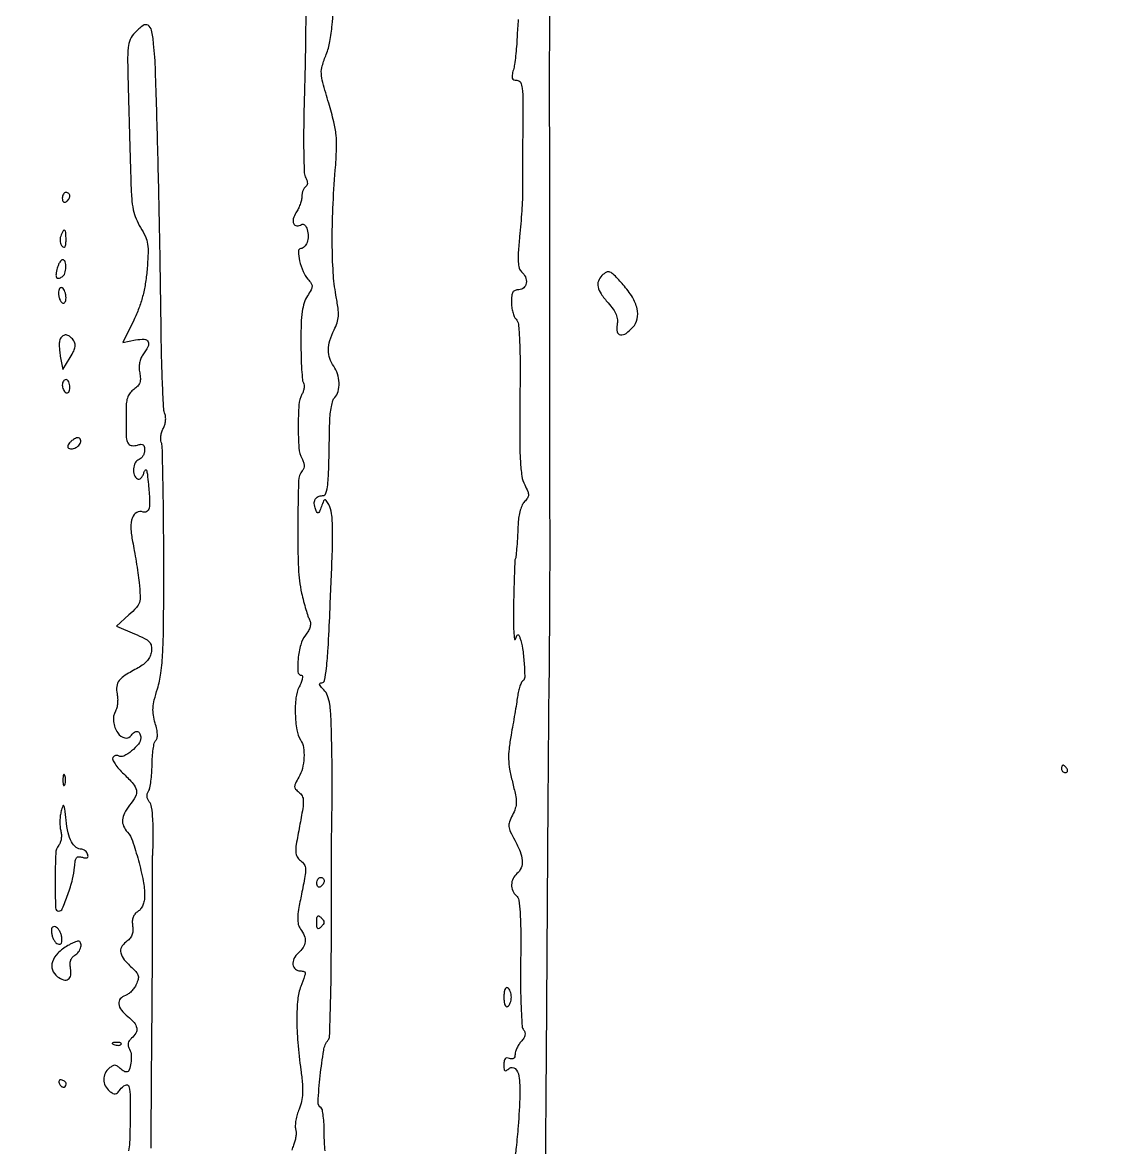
# Model space of a CAD drawing. Extents: x 0 to 5034, y 0 to 2560.
# Drawn here: x 383.4 to 671.4, y 978.8 to 1279.4 of the extents above; entities that cross this region are included whole.
import ezdxf

# ---------------------------------------------------------------- set-up
doc = ezdxf.new("R2010")
doc.units = 0

msp = doc.modelspace()

# ---------------------------------------------------------------- linework, layer by layer
for points in [[(524.94203, 1406.5, -0.000002), (524.957967, 1420.439069, -0.000002), (524.972858, 1433.372917, -0.000002), (524.985445, 1444.229163, -0.000017)], [(459.1986, 1299.782327, -0.002001), (459.01122, 1276.315471, -0.004202), (458.639418, 1258.082429, 0.004542), (458.491451, 1250.575111, 0.007828), (458.522916, 1244.324615, 0.005005), (458.67766, 1239.285856, 0.11315), (459.057202, 1237.893117, -0.042923), (459.399609, 1237.095734, -0.085858), (459.500805, 1236.419351, -0.116495), (459.361844, 1235.885679, -0.13342), (459.002704, 1235.501671, 0.112665), (458.61806, 1235.122708, 0.050002), (458.294544, 1234.483506, 0.046012), (458.074265, 1233.707698, 0.046207), (458, 1232.9058, -0.058873), (457.8906, 1231.979893, -0.027026), (457.543414, 1230.813293, -0.026313), (457.040712, 1229.610608, -0.03289), (456.445663, 1228.557416, 0.078334), (455.720431, 1226.949387, 0.180198), (455.836932, 1225.647162, 0.284433), (456.673201, 1225.11023, 0.143502), (457.928004, 1225.455504, -0.366259), (458.75174, 1225.332191, -0.105475), (459.431057, 1224.11733, -0.072659), (459.714586, 1222.298289, -0.09427), (459.415686, 1220.640877, -0.050299), (459.099295, 1220.013239, -0.055064), (458.671945, 1219.482008, -0.062215), (458.203812, 1219.11939, -0.1345), (457.768011, 1219, 0.426844), (457.078918, 1218.28067, 0.045792), (457.423655, 1215.732091, 0.043576), (458.350909, 1212.867651, 0.084047), (459.643675, 1210.84124, -0.037294), (460.512895, 1209.723598, -0.155618), (460.743787, 1208.913635, -0.119636), (460.491583, 1207.999512, -0.018177), (459.504652, 1206.366755, 0.068263), (458.638389, 1204.544343, 0.042028), (458.111314, 1202.224433, 0.027202), (457.832963, 1198.957926, 0.008009), (457.759534, 1193.928995, 0.006271), (457.812784, 1190.114838, 0.008913), (457.963046, 1186.727259, 0.00558), (458.170466, 1183.903122, 0.117816), (458.432925, 1183.108529, -0.120041), (458.611502, 1182.559818, -0.050783), (458.591408, 1181.780563, -0.046298), (458.397668, 1180.913318, -0.0448), (458.046244, 1180.086408, 0.105999), (457.224862, 1177.23199, 0.017583), (457.030378, 1171.483196, 0.017621), (457.240773, 1165.734592, 0.10528), (458.069394, 1162.870336, -0.04303), (458.479153, 1161.915546, -0.074885), (458.624596, 1161.067707, -0.089076), (458.506036, 1160.320131, -0.089679), (458.134847, 1159.662481, 0.16811), (457.120949, 1156.965716, 0.005273), (456.93033, 1145.028973, 0.010097), (457.100454, 1133.512697, 0.047698), (457.957626, 1126.970858, 0.007337), (458.500803, 1124.753976, 0.007995), (459.094455, 1122.616849, 0.007574), (459.659081, 1120.804967, 0.038619), (460.064418, 1119.83118, -0.098404), (460.317445, 1118.935958, -0.085058), (460.229128, 1117.961951, -0.06706), (459.780676, 1116.883422, -0.03465), (458.957776, 1115.673451, 0.101901), (457.704423, 1113.165294, 0.040948), (457.020706, 1109.374946, 0.039499), (456.959463, 1105.906543, 0.39637), (457.923355, 1105, -0.394048), (458.164802, 1104.77474, -0.067188), (458.12017, 1104.08732, -0.043402), (457.825752, 1103.085217, -0.022562), (457.296736, 1101.893003, 0.08893), (456.4326, 1098.947266, 0.033891), (456.260048, 1094.656797, 0.033586), (456.661989, 1090.425472, 0.100917), (457.687287, 1087.726177, -0.103525), (458.438933, 1085.716121, -0.050316), (458.57928, 1082.965542, -0.049075), (458.154872, 1080.111832, -0.071568), (457.193003, 1077.7625, 0.015446), (456.284807, 1076.10245, 0.121144), (456.086966, 1075.252148, 0.18345), (456.35267, 1074.577875, 0.04558), (457.243046, 1073.7625, -0.111913), (458.092582, 1072.748839, -0.114961), (458.411314, 1071.477933, -0.046404), (458.251046, 1069.371395, -0.005231), (457.396199, 1064.650511, 0.004996), (456.517099, 1059.808669, 0.050266), (456.375396, 1057.763233, 0.12766), (456.73818, 1056.525998, 0.100398), (457.682844, 1055.489959, -0.097814), (458.629371, 1054.46249, -0.131524), (458.986997, 1053.254644, -0.051809), (458.833351, 1051.268582, -0.00505), (457.918603, 1046.533472, 0.007656), (457.14872, 1042.433616, 0.035375), (456.908896, 1040.0335, 0.064434), (457.069835, 1038.426559, 0.105736), (457.648885, 1037.194024, -0.067657), (458.644761, 1035.433445, -0.119776), (458.878346, 1033.790836, -0.121422), (458.33171, 1032.239702, -0.070671), (457.020796, 1030.749835, 0.103863), (455.90724, 1029.302267, 0.143861), (455.643045, 1027.695502, 0.187372), (456.293986, 1026.484579, 0.178642), (457.606989, 1026, -0.059807), (458.583793, 1025.882741, -0.337657), (458.893435, 1025.500289, -0.093922), (458.762949, 1024.681238, -0.003856), (457.728003, 1021.872124, 0.066417), (456.910911, 1018.351764, 0.024068), (456.667868, 1013.217093, 0.020702), (456.93547, 1006.883678, 0.012985), (457.746543, 999.51267, -0.012058), (458.156046, 995.853553, -0.033221), (458.210303, 993.259943, -0.044394), (457.925842, 991.153496, -0.043232), (457.27291, 989.110739, 0.02929), (456.764395, 987.660361, 0.027331), (456.414991, 986.126741, 0.028394), (456.257155, 984.730758, 0.078056), (456.355801, 983.747418, -0.063431), (456.474653, 982.831808, -0.033047), (456.401276, 981.681033, -0.032242), (456.167374, 980.491824, -0.042239), (455.795, 979.449419, 0.058158), (455.36422, 978.11079, 0.076319)], [(464.211209, 977.965205, -0.014962), (464.052332, 980.151773, -0.010653), (464, 982.60765, 0.01235), (463.939693, 985.048878, 0.018088), (463.756062, 987.189648, 0.013684), (463.497162, 988.913107, 0.213339), (463.169572, 989.395199, -0.27681), (462.341375, 990.997243, -0.01049), (462.929242, 997.983335, -0.014758), (463.849973, 1004.790462, -0.128135), (465.08252, 1007.559104, 0.161582), (465.424963, 1008.487636, 0.001229), (465.67411, 1016.66161, 0.004387), (465.855341, 1026.080729, 0.002782), (465.90913, 1037.059104, -0.000651), (465.916246, 1048.20915, -0.000911), (465.953752, 1058.173612, -0.000541), (466.009765, 1066.572114, -0.012144), (466.087579, 1069, 0.013176), (466.150371, 1071.094104, 0.001871), (466.149877, 1075.399294, 0.002129), (466.108533, 1080.494428, 0.001813), (466.022527, 1085.869938, 0.004156), (465.812743, 1093.37722, 0.025837), (465.474697, 1097.212551, 0.053274), (464.890173, 1099.54032, 0.108657), (463.880062, 1101.119938, -0.01913), (463.070601, 1101.993826, -0.108078), (462.771361, 1102.550054, -0.329672), (462.88977, 1102.865924, -0.144809), (463.343005, 1103, 0.360203), (464.075871, 1103.606676, 0.018303), (464.576641, 1106.892232, 0.014823), (465.030761, 1112.221537, 0.002966), (465.502154, 1121.75, 0.001411), (466.133444, 1137.260854, 0.012093), (466.228396, 1144.206986, 0.026446), (465.973949, 1148.215168, 0.099348), (465.198734, 1150.599708, 0.015839), (464.50963, 1151.738834, 0.322829), (464.154814, 1151.876674, 0.234688), (463.824847, 1151.590161, 0.00968), (463.233502, 1150.089531, -0.010251), (462.693294, 1148.723244, -0.196351), (462.376358, 1148.405923, -0.392369), (462.073055, 1148.516495, -0.026752), (461.665322, 1149.429773, -0.072439), (461.340416, 1150.870646, -0.142156), (461.577979, 1152.011714, -0.16553), (462.34959, 1152.737827, -0.107143), (463.559017, 1153, 0.32638), (464.460669, 1153.658733, 0.053086), (464.924214, 1155.912969, 0.017956), (465.20453, 1160.5159, 0.001424), (465.474264, 1172.737466, -0.020814), (465.601824, 1174.831496, -0.024602), (465.901542, 1176.792608, -0.024566), (466.311126, 1178.396845, -0.122178), (466.787466, 1179.187466, 0.13556), (467.697773, 1180.792496, 0.069355), (467.949171, 1183.112124, 0.065912), (467.548616, 1185.560497, 0.088672), (466.531803, 1187.55887, -0.083194), (465.458912, 1189.611907, -0.081706), (465.104853, 1191.915634, -0.071388), (465.498876, 1194.469313, -0.045438), (466.634189, 1197.259493, 0.040868), (467.443022, 1199.196497, 0.065154), (467.770457, 1200.958399, 0.04685), (467.683752, 1203.124278, 0.012143), (467.134189, 1206.57513, -0.030337), (466.400416, 1212.581716, -0.01383), (466.137479, 1220.487755, -0.012313), (466.313776, 1229.746687, -0.009031), (466.947464, 1240, 0.010127), (467.283477, 1245.63756, 0.034296), (467.175586, 1249.320457, 0.036156), (466.568703, 1252.853114, 0.012209), (465.190962, 1257.893378, -0.00582), (463.614675, 1263.383236, -0.054348), (463.224496, 1265.810642, -0.084994), (463.46755, 1267.847042, -0.023628), (464.530163, 1270.893378, 0.050293), (465.519724, 1274.304246, 0.024396), (466.122833, 1278.809222, 0.013555), (466.516196, 1285.679494, 0.002685)], [(522.995788, 954.085542, 0.000049), (523.167517, 974.475, 0.000285), (523.346216, 997.5213, 0.000178), (523.530394, 1024.5, -0.000085), (523.711128, 1051.722572, -0.000126), (523.879367, 1075.553125, -0.000053), (524.030664, 1095.949076, -0.002623), (524.082403, 1100, 0.002579), (524.182037, 1107.746596, 0.000524), (524.273426, 1121.477305, 0.000573), (524.335731, 1135.441213, 0.001709), (524.334752, 1145, -0.000632), (524.322343, 1150.500018, -0.000052), (524.309651, 1164.809375, -0.00007), (524.298683, 1181.879259, -0.000054), (524.291329, 1200.5, 0.000079), (524.283167, 1218.834911, 0.000115), (524.26969, 1235.015625, 0.000057), (524.253521, 1248.764168, 0.001968), (524.236614, 1252, -0.0025), (524.215738, 1257.019535, -0.000289), (524.231731, 1268.275693, -0.000329), (524.261551, 1279.4983, -0.001846), (524.303604, 1285.5, 0.004924)], [(417.785199, 978.657126, -0.000928), (417.785939, 986.228125, -0.001169), (417.824681, 995.252311, -0.000928), (417.907424, 1005, 0.000613), (418.001648, 1015.333278, 0.000539), (418.075164, 1026.121875, 0.000541), (418.120476, 1035.858096, 0.00163), (418.122543, 1042.5, -0.000558), (418.113211, 1047.589455, -0.000788), (418.117101, 1052.121875, -0.000448), (418.129846, 1055.949117, -0.011207), (418.157847, 1057, 0.009819), (418.313367, 1062.285649, 0.018448), (418.197546, 1066.556088, 0.01874), (417.867407, 1069.79809, 0.139333), (417.247602, 1071.201658, -0.068828), (416.827657, 1071.878552, -0.086548), (416.648822, 1072.593281, -0.087471), (416.723234, 1073.320394, -0.071991), (417.04189, 1074.033538, 0.091052), (417.403183, 1074.931977, 0.016795), (417.701424, 1076.699539, 0.017531), (417.910758, 1078.817659, 0.015174), (417.984687, 1081.05, -0.016191), (418.061904, 1083.246593, -0.02079), (418.28201, 1085.256196, -0.019144), (418.593993, 1086.887642, -0.140454), (418.975347, 1087.575347, 0.146854), (419.325253, 1088.225433, 0.058802), (419.411599, 1089.242653, 0.044091), (419.24919, 1090.579295, 0.02219), (418.822822, 1092.225639, -0.036178), (418.334256, 1094.355786, -0.054686), (418.25089, 1096.254829, -0.044205), (418.58341, 1098.40057, -0.015663), (419.42332, 1101.395523, 0.04428), (420.340194, 1105.569325, 0.019832), (420.834917, 1111.171672, 0.010562), (421.073306, 1119.902806, 0.001872), (421.113062, 1136.266459, 0.001946), (421.053839, 1147.641037, 0.002994), (420.905353, 1157.483442, 0.000993), (420.709231, 1165.987102, 0.085548), (420.460213, 1167.243087, -0.085248), (420.30738, 1168.011544, -0.04226), (420.36541, 1169.006941, -0.04032), (420.603793, 1170.056696, -0.04691), (421, 1171, 0.052545), (421.385958, 1171.948634, 0.044195), (421.594248, 1173.013982, 0.046184), (421.606906, 1174.0313, 0.085861), (421.402452, 1174.828141, -0.093201), (421.093827, 1176.108128, -0.002075), (420.797176, 1182.471391, -0.004625), (420.548955, 1189.948394, -0.003102), (420.397312, 1198.5, 0.001813), (420.035113, 1222.402823, 0.001905), (419.504031, 1245.911869, 0.001275), (418.908662, 1266.474583, 0.018434), (418.410549, 1273.75, 0.024554), (417.847194, 1277.371529, 0.213019), (416.917769, 1278.664684, 0.29765), (415.568492, 1278.596147, 0.042407), (413.36868, 1276.689558, 0.091077), (412.178765, 1274.913412, 0.07674), (411.606042, 1272.720224, 0.029893), (411.448223, 1269.007692, 0.002897), (411.656154, 1260, -0.000033), (411.83413, 1253.823868, -0.000027), (412.022613, 1247.255761, -0.000027), (412.194566, 1241.24076, -0.000075), (412.315583, 1236.97706, 0.010739), (412.543236, 1232.400607, 0.034149), (412.968735, 1229.3692, 0.046893), (413.710085, 1226.984799, 0.039625), (414.917004, 1224.63429, -0.032178), (416.194918, 1222.234062, -0.068383), (416.79214, 1220.220641, -0.048928), (416.927083, 1217.725162, -0.010144), (416.645537, 1213.334933, -0.0186), (416.187097, 1209.58115, -0.024688), (415.476519, 1206.215766, -0.025726), (414.466517, 1203.050699, -0.023394), (413.108568, 1199.901511), (410.203851, 1193.947617), (413.601925, 1194.585099, -0.052649), (415.903392, 1194.770179, -0.280815), (416.918388, 1194.116036, -0.237934), (416.896769, 1192.797814, -0.041163), (415.517843, 1190.626766, 0.067886), (414.969, 1189.65147, 0.051518), (414.636484, 1188.468737, 0.04826), (414.538683, 1187.161557, 0.043936), (414.686628, 1185.816862, -0.038892), (414.869539, 1184.295453, -0.09464), (414.704912, 1183.182182, -0.103636), (414.155348, 1182.26965, -0.052845), (413.141775, 1181.38675, 0.066899), (412.158562, 1180.480637, 0.077684), (411.507835, 1179.388947, 0.065637), (411.151801, 1178.00262, 0.033083), (411.053902, 1176.196654, -0.001865), (411.067001, 1174.609998, -0.001488), (411.069654, 1172.898714, -0.001503), (411.06263, 1171.313907, -0.003794), (411.045299, 1170.160671, 0.039673), (411.164157, 1168.066228, 0.141039), (411.702234, 1166.848992, 0.203818), (412.664487, 1166.357513, 0.094636), (414.084157, 1166.52671, -0.049482), (415.012997, 1166.723179, -0.183059), (415.583226, 1166.576029, -0.188447), (415.902775, 1166.09212, -0.052822), (416, 1165.174376, -0.070344), (415.887956, 1164.381913, -0.06339), (415.559375, 1163.620761, -0.066811), (415.073584, 1163.004497, -0.101196), (414.5, 1162.638374, 0.182117), (413.504116, 1161.753054, 0.100456), (413.042197, 1160.168058, 0.099802), (413.233619, 1158.51964, 0.177497), (414.067308, 1157.458401, 0.209162), (414.531039, 1157.392486, 0.12491), (415.022806, 1157.673867, 0.083164), (415.476338, 1158.287348, 0.047035), (415.817308, 1159.149384, -0.094377), (416.162304, 1159.827125, -0.585499), (416.463612, 1159.782317, -0.061602), (416.730617, 1158.694719, -0.006019), (417.016382, 1156, -0.010244), (417.32264, 1151.819389, -0.061304), (417.17059, 1149.645091, -0.196004), (416.570099, 1148.727293, -0.247561), (415.577455, 1148.608651, 0.220586), (413.897399, 1148.494551, 0.18414), (412.728211, 1147.119245, 0.096252), (412.321641, 1144.400739, 0.040421), (412.781963, 1140.715185, -0.007887), (413.24326, 1138.307265, -0.004373), (413.733937, 1135.356163, -0.00436), (414.178764, 1132.358078, -0.007017), (414.499616, 1129.795156, -0.012907), (414.804421, 1126.204955, -0.089964), (414.593477, 1124.463747, -0.111281), (413.794266, 1123.073235, -0.024312), (411.816314, 1121.120911), (408.5, 1118.15151), (413.317077, 1116.08254, -0.014545), (416.008973, 1114.832402, -0.086422), (417.251548, 1113.914427, -0.148687), (417.777692, 1112.870628, -0.072869), (417.817077, 1111.367883, -0.072355), (417.473512, 1110.095545, -0.068678), (416.777712, 1108.948701, -0.060475), (415.710135, 1107.91864, -0.039087), (414.261118, 1106.99277, 0.016467), (410.840606, 1105.018958, 0.08451), (409.206709, 1103.571623, 0.14101), (408.565819, 1102.04335, 0.078738), (408.647616, 1100.011921, -0.040034), (408.789985, 1098.804505, -0.032699), (408.753519, 1097.503864, -0.033827), (408.558835, 1096.305354, -0.070503), (408.217924, 1095.424924, 0.161956), (407.68122, 1092.62034, 0.114453), (408.819695, 1089.595338, 0.192734), (410.753947, 1088.266001, 0.319927), (412.5, 1089, -0.105715), (413.280087, 1089.813844, -0.226478), (414.120006, 1089.941202, -0.223637), (414.754975, 1089.367225, -0.103802), (414.968575, 1088.25, -0.167924), (414.378973, 1086.638275, -0.051649), (412.519732, 1084.783678, -0.051763), (410.410308, 1083.40915, -0.262718), (409.060112, 1083.462849, 0.110245), (408.659888, 1083.601713, 0.09993), (408.223182, 1083.564578, 0.094957), (407.817129, 1083.35659, 0.088858), (407.505594, 1083.009052, 0.255041), (407.473157, 1082.410502, 0.036007), (408.105598, 1081.298914, 0.033761), (409.117258, 1079.986643, 0.022606), (410.436496, 1078.624663, -0.0237), (412.951331, 1076.016958, -0.134506), (413.786771, 1074.298325, -0.170502), (413.527205, 1072.611621, -0.044046), (412, 1070.272871, 0.044164), (410.624128, 1068.164791, 0.102587), (410.095011, 1066.362242, 0.123252), (410.368542, 1064.71147, 0.080544), (411.415568, 1063.078741, -0.102398), (412.756329, 1060.773935, -0.014715), (414.341158, 1055.527459, -0.017523), (415.617372, 1050.049484, -0.0485), (416, 1046.114129, -0.045112), (415.877424, 1044.758324, -0.056074), (415.512788, 1043.546829, -0.062792), (414.937608, 1042.564712, -0.08957), (414.190992, 1041.887203, 0.077732), (413.412303, 1041.213281, 0.089062), (412.919926, 1040.362402, 0.078051), (412.714601, 1039.301327, 0.045303), (412.786364, 1038.002235, -0.049493), (412.850433, 1036.634886, -0.085513), (412.599664, 1035.527499, -0.087616), (411.998655, 1034.585895, -0.054279), (411.009115, 1033.718938, 0.118332), (409.797479, 1032.349165, 0.18769), (409.616028, 1030.813112, 0.113963), (410.572955, 1028.97694, 0.031975), (412.842196, 1026.64281, -0.037017), (413.854404, 1025.580461, -0.117498), (414.28132, 1024.704096, -0.121462), (414.259919, 1023.746768, -0.040882), (413.783063, 1022.423221, -0.048191), (413.230891, 1021.46735, -0.039787), (412.472747, 1020.566656, -0.041385), (411.635057, 1019.848285, -0.079873), (410.848243, 1019.451834, 0.142198), (409.502007, 1018.550779, 0.206279), (409.09636, 1017.199372, 0.138965), (409.782331, 1015.537206, 0.059247), (411.5, 1013.82134, -0.048234), (413.186116, 1012.209401, -0.135153), (413.880173, 1010.745836, -0.173134), (413.645135, 1009.366115, -0.091875), (412.521013, 1008.01744, 0.064001), (411.906264, 1007.357874, 0.110018), (411.612793, 1006.670015, 0.108436), (411.636886, 1005.915499, 0.060937), (411.969672, 1005.056668, -0.106795), (412.424407, 1003.466983, -0.052832), (412.340608, 1001.359241, -0.054938), (411.86593, 999.538809, -0.310969), (411.083369, 999, -0.110346), (410.743703, 999.075885, -0.03044), (410.260689, 999.34005, -0.029187), (409.735758, 999.714556, -0.026845), (409.242382, 1000.157618, 0.067324), (408.60338, 1000.644351, 0.141388), (408.00167, 1000.788793, 0.120388), (407.349766, 1000.597843, 0.042065), (406.542382, 1000.035174, 0.104936), (405.442076, 998.643389, 0.118197), (405.063031, 996.983878, 0.116836), (405.476628, 995.318064, 0.100863), (406.608213, 993.910192, 0.037994), (407.519364, 993.264141, 0.169615), (408.151266, 993.132893, 0.167015), (408.733331, 993.422885, 0.036575), (409.468455, 994.287747, -0.115283), (410.895877, 995.514341, -0.486911), (411.774958, 995.115507, -0.059102), (412.123763, 992.236431, -0.00359), (412.083044, 983.539887, -0.01109), (411.967201, 980.138195, -0.037206), (411.677022, 977.928939, -0.060559)], [(515.859188, 1280.178125, 0.009436), (515.657116, 1277.907168, 0.007984), (515.52722, 1275.5, -0.009704), (515.383754, 1273.001172, -0.009091), (515.14126, 1270.454688, -0.0091), (514.8439, 1268.203363, -0.03057), (514.533151, 1266.75, 0.021698), (514.196909, 1265.303346, 0.130086), (514.253369, 1264.539034, 0.231443), (514.657095, 1264.136866, 0.082332), (515.482645, 1264, -0.280423), (516.404943, 1263.438585, -0.090099), (516.894727, 1261.840997, -0.029233), (517.090494, 1258.544493, -0.003012), (517.050302, 1250.75, 0.000739), (516.998598, 1245.420421, 0.000866), (516.96578, 1240.364063, 0.000762), (516.951956, 1236.089363, 0.005315), (516.970595, 1234, -0.0166), (516.944953, 1232.121114, -0.004278), (516.77702, 1229.092871, -0.00435), (516.525742, 1225.640408, -0.004414), (516.21552, 1222.209774, 0.007532), (515.862635, 1218.015949, 0.030035), (515.839859, 1215.436859, 0.050996), (516.095311, 1213.781654, 0.157033), (516.696006, 1212.837329, -0.116776), (517.760998, 1211.42345, -0.139896), (517.984667, 1209.777774, -0.174315), (517.309525, 1208.506088, -0.186512), (516, 1208, 0.08503), (515.007221, 1207.829939, 0.173363), (514.401515, 1207.3375, 0.111371), (514.085821, 1206.394462, 0.025308), (514, 1204.7, 0.033982), (514.092205, 1203.344884, 0.033059), (514.367188, 1202.001926, 0.034887), (514.769176, 1200.857544, 0.094654), (515.25, 1200.149111, -0.173187), (515.875671, 1198.827212, -0.012649), (516.177034, 1194.751105, -0.011743), (516.329849, 1188.643994, -0.003065), (516.284735, 1178.832281, 0.002948), (516.233546, 1168.238962, 0.013769), (516.408038, 1162.139155, 0.022923), (516.808089, 1158.229602, 0.082547), (517.576009, 1155.853015, -0.018028), (518.383738, 1154.142612, -0.103604), (518.580411, 1153.16574, -0.146653), (518.332401, 1152.36122, -0.048824), (517.541274, 1151.398417, 0.091033), (516.935242, 1150.519827, 0.032198), (516.397662, 1149.082437, 0.030691), (515.997857, 1147.391327, 0.031496), (515.812469, 1145.678571, -0.002287), (515.610023, 1141.585698, -0.00653), (515.418994, 1138.741183, -0.005947), (515.231103, 1136.704868, -0.083659), (515.035394, 1136, 0.099708), (514.936899, 1135.595772, 0.000815), (514.809863, 1132.307569, 0.002887), (514.691782, 1128.525537, 0.001849), (514.596259, 1124.132149, 0.005463), (514.566103, 1119.894115, 0.011983), (514.65617, 1116.652285, 0.018394), (514.83283, 1114.661895, 0.78378), (515.088239, 1114.632149, -0.014728), (515.483121, 1115.602034, -0.218828), (515.751033, 1115.838832, -0.367985), (516.004953, 1115.727792, -0.029562), (516.307722, 1115, -0.04733), (516.996234, 1112.193021, -0.019642), (517.41246, 1108.305829, -0.011459), (517.582983, 1104.474253, -0.265695), (517.080539, 1103.549776, 0.151727), (516.709991, 1103.123921, 0.023451), (516.302445, 1102.066946, 0.024348), (515.930021, 1100.733898, 0.019014), (515.65239, 1099.256268, -0.003548), (515.35819, 1097.370931, -0.001279), (514.913955, 1094.694029, -0.001269), (514.412346, 1091.763929, -0.001507), (513.923375, 1089, 0.015629), (513.384825, 1085.359235, 0.036092), (513.264781, 1082.597996, 0.037403), (513.544102, 1079.908291, 0.017973), (514.281806, 1076.516991, -0.010263), (515.096894, 1073.029704, -0.051705), (515.307907, 1071.042046, -0.077882), (515.062728, 1069.452126, -0.042224), (514.303574, 1067.620153, 0.031808), (513.516627, 1065.827497, 0.11025), (513.352848, 1064.579112, 0.089257), (513.719965, 1063.238069, 0.016697), (514.898387, 1060.967007, -0.033445), (516.349043, 1057.926501, -0.077986), (516.904542, 1055.472896, -0.110782), (516.602758, 1053.524581, -0.126603), (515.5, 1052, 0.106105), (514.45868, 1050.676545, 0.106688), (514.054805, 1049.044974, 0.109779), (514.363182, 1047.429277, 0.118245), (515.323825, 1046.146213, -0.185839), (515.993323, 1044.950957, -0.019725), (516.329506, 1041.719388, -0.015098), (516.500752, 1036.687657, -0.003559), (516.473064, 1028.273768, 0.00503), (516.470696, 1021.470642, 0.008846), (516.624788, 1015.848995, 0.005189), (516.876924, 1011.308514, 0.150152), (517.287251, 1010.231242, -0.100978), (517.624502, 1009.551795, -0.117357), (517.643084, 1008.832073, -0.090981), (517.319334, 1008.042883, -0.041225), (516.638012, 1007.152502, 0.039525), (516.011113, 1006.33898, 0.033576), (515.481166, 1005.392488, 0.03494), (515.115891, 1004.460248, 0.076043), (515, 1003.702644, -0.074412), (514.901627, 1003.045298, -0.165644), (514.609075, 1002.64016, -0.169256), (514.135183, 1002.502992, -0.078366), (513.5, 1002.638374, 0.093491), (512.82165, 1002.76179, 0.209921), (512.353658, 1002.552628, 0.14516), (512.080156, 1001.98405, 0.040034), (512, 1000.984544, 0.020107), (512.047722, 999.798345, 0.228356), (512.278291, 999.404314, 0.298802), (512.680396, 999.399634, 0.030921), (513.483427, 999.986246, -0.386376), (515.000605, 999.9184, -0.161356), (516.006992, 997.931001, -0.046281), (516.286245, 992.975493, -0.010324), (515.804129, 984.504109, -0.006148), (515.291915, 978.81507, -0.020211), (514.756478, 975.083236, -0.02593)]]:
    msp.add_lwpolyline(points, format="xyb")
for points in [[(394, 1232.440983, 0.066118), (394.073267, 1231.889346, 0.138808), (394.29375, 1231.521475, 0.191142), (394.620352, 1231.392057, 0.139169), (395, 1231.5, 0.06081), (395.382515, 1231.806203, 0.051032), (395.70625, 1232.2129, 0.053229), (395.926698, 1232.653442, 0.089642), (396, 1233.059017, 0.105429), (395.923444, 1233.418051, 0.099231), (395.70625, 1233.723586, 0.096318), (395.381732, 1233.928382, 0.092995), (395, 1234, 0.153634), (394.618621, 1233.879982, 0.097988), (394.29375, 1233.542039, 0.080552), (394.074545, 1233.037096, 0.062283)], [(393.574206, 1222.332783, 0.068079), (393.406571, 1221.618308, 0.059835), (393.425748, 1220.85193, 0.062809), (393.619601, 1220.151482, 0.097797), (393.967217, 1219.632783, 0.1313), (394.417786, 1219.37223, 0.331216), (394.75, 1219.503574, 0.118077), (394.949568, 1220.106714, 0.021122), (395, 1221.3, 0.013579), (394.94546, 1223.307936, 0.226141), (394.634463, 1223.878417, 0.462562), (394.210495, 1223.774837, 0.024573)], [(392.656295, 1213.79367, 0.027172), (392.323285, 1212.163013, 0.163348), (392.473309, 1211.322916, 0.333056), (393.002487, 1211.081988, 0.084655), (393.933469, 1211.458881, 0.175387), (394.676358, 1212.396612, 0.070724), (394.975585, 1214.026879, 0.081962), (394.793892, 1215.493645, 0.332498), (394.116631, 1216, 0.193392), (393.737043, 1215.847477, 0.055551), (393.323268, 1215.351891, 0.047043), (392.94203, 1214.638291, 0.035233)], [(538.2, 1211.8, 0.109066), (537.266259, 1210.337201, 0.145165), (537.168216, 1208.771438, 0.094814), (537.987313, 1206.911547, 0.029165), (539.880659, 1204.48314, -0.026458), (541.208315, 1202.799157, -0.057498), (541.996337, 1201.356195, -0.072296), (542.328924, 1200.000912, -0.071418), (542.264082, 1198.601125, 0.103558), (542.295661, 1196.796579, 0.309015), (543.156008, 1195.999084, 0.193344), (544.651835, 1196.355455, 0.054898), (546.47544, 1197.972862, 0.131419), (547.632874, 1200.227792, 0.109927), (547.616433, 1202.926098, 0.082357), (546.354899, 1206.000271, 0.042751), (543.8732, 1209.339006, 0.008917), (541.486818, 1211.939516, 0.100633), (540.345658, 1212.7369, 0.231838), (539.389659, 1212.692575, 0.070979)], [(393, 1207.118034, 0.045566), (393.074052, 1206.307139, 0.045713), (393.29375, 1205.523987, 0.049743), (393.616342, 1204.879804, 0.113876), (394, 1204.5, 0.195087), (394.378235, 1204.435758, 0.183858), (394.70625, 1204.651013, 0.1076), (394.928341, 1205.159191, 0.049451), (395, 1205.881966, 0.045566), (394.925948, 1206.692861, 0.045713), (394.70625, 1207.476013, 0.049743), (394.383658, 1208.120196, 0.113876), (394, 1208.5, 0.195087), (393.621765, 1208.564242, 0.183858), (393.29375, 1208.348987, 0.1076), (393.071659, 1207.840809, 0.049451)], [(393.459899, 1194.935115, 0.115049), (393.246507, 1194.300725, 0.024582), (393.192397, 1193.131308, 0.024472), (393.26467, 1191.738667, 0.021168), (393.473443, 1190.289866), (394.145124, 1186.709503), (396.115859, 1189.950118, 0.020658), (397.048425, 1191.636784, 0.073173), (397.43372, 1192.808564, 0.115538), (397.379376, 1193.737013, 0.101396), (396.920853, 1194.595367, 0.053046), (395.918487, 1195.571381, 0.143022), (395.005105, 1195.938285, 0.18333), (394.185096, 1195.715941, 0.097761)], [(394, 1182.559017, 0.061875), (394.074167, 1181.961978, 0.051278), (394.29375, 1181.359775, 0.053305), (394.617164, 1180.842344, 0.08825), (395, 1180.5, 0.202618), (395.378123, 1180.441401, 0.181468), (395.70625, 1180.66835, 0.104212), (395.928459, 1181.195401, 0.047867), (396, 1181.940983, 0.0466), (395.926392, 1182.729059, 0.066561), (395.70625, 1183.395164, 0.086673), (395.381985, 1183.844577, 0.195654), (395, 1184, 0.142666), (394.61866, 1183.888931, 0.09965), (394.29375, 1183.576711, 0.08433), (394.074854, 1183.109818, 0.067639)], [(396.586973, 1167.687254, 0.042945), (395.931022, 1167.115172, 0.080668), (395.531031, 1166.538908, 0.131949), (395.441189, 1166.054524, 0.238956), (395.646255, 1165.718626, 0.180378), (396.715095, 1165.505681, 0.110457), (397.922822, 1165.988462, 0.116349), (398.767018, 1166.915183, 0.21025), (398.860348, 1167.918957, 0.140244), (398.565351, 1168.349762, 0.20096), (398.127978, 1168.482697, 0.10575), (397.494444, 1168.27816, 0.027099)], [(661, 1080, 0.105053), (661.081062, 1079.618444, 0.099167), (661.311086, 1079.29375, 0.09642), (661.654762, 1079.076123, 0.093332), (662.059017, 1079, 0.108972), (662.413961, 1079.078288, 0.182303), (662.6254, 1079.29375, 0.161196), (662.656512, 1079.6179, 0.082592), (662.5, 1080, 0.029505), (662.231006, 1080.382774, 0.035638), (661.933975, 1080.70625, 0.038439), (661.65171, 1080.934461, 0.151918), (661.440983, 1081, 0.210953), (661.272352, 1080.92554, 0.081139), (661.129539, 1080.70625, 0.061769), (661.032345, 1080.382849, 0.042167)], [(394.157895, 1077, 0.017491), (394.189089, 1076.10856, 0.078554), (394.306058, 1075.601562, 0.447206), (394.474999, 1075.540618, 0.174857), (394.662281, 1075.75, 0.057986), (394.818615, 1076.320008, 0.037979), (394.87034, 1077, 0.037979), (394.818615, 1077.679992, 0.057986), (394.662281, 1078.25, 0.174857), (394.474999, 1078.459382, 0.447206), (394.306058, 1078.398438, 0.078554), (394.189089, 1077.89144, 0.017491)], [(393.709407, 1068.75, 0.036626), (393.468851, 1067.513797, 0.024201), (393.366751, 1066.069623, 0.024375), (393.4045, 1064.648266, 0.042679), (393.592615, 1063.487014, -0.050048), (393.749233, 1062.421125, -0.044746), (393.700529, 1061.303548, -0.047365), (393.467944, 1060.299565, -0.09287), (393.070637, 1059.585113, 0.164831), (392.240476, 1057.419103, 0.009513), (392.094494, 1050.210515, 0.006719), (392.184499, 1042.842732, 0.40672), (393.049133, 1042, 0.301108), (393.997211, 1042.627876, 0.013728), (395.48716, 1046.430362, 0.022344), (396.748072, 1050.487664, 0.047213), (397.279871, 1053.735935, -0.021014), (397.467776, 1055.438162, -0.129817), (397.815816, 1056.238596, -0.227804), (398.405009, 1056.526477, -0.078368), (399.368313, 1056.380996, 0.034859), (400.202288, 1056.179896, 0.166912), (400.678112, 1056.258563, 0.270387), (400.871597, 1056.575547, 0.085617), (400.78498, 1057.145061, 0.068854), (400.528844, 1057.663025, 0.065475), (400.137984, 1058.101987, 0.070168), (399.677309, 1058.398846, 0.108504), (399.216667, 1058.5, -0.166881), (397.701042, 1059.020349, -0.103566), (396.472732, 1060.469885, -0.068439), (395.564126, 1062.884453, -0.029746), (395.003904, 1066.274555, 0.003408), (394.662792, 1069.331863, 0.091226), (394.421986, 1070.110658, 0.648004), (394.143745, 1070.093672, 0.023622)], [(464, 1050.059017, -0.089642), (463.926698, 1049.653442, -0.053229), (463.70625, 1049.2129, -0.051032), (463.382515, 1048.806203, -0.06081), (463, 1048.5, -0.139169), (462.620352, 1048.392057, -0.191142), (462.29375, 1048.521475, -0.138808), (462.073267, 1048.889346, -0.066118), (462, 1049.440983, -0.062283), (462.074545, 1050.037096, -0.080552), (462.29375, 1050.542039, -0.097988), (462.618621, 1050.879982, -0.153634), (463, 1051, -0.092995), (463.381732, 1050.928382, -0.096318), (463.70625, 1050.723586, -0.099231), (463.923444, 1050.418051, -0.105429)], [(463.2, 1037.8, -0.051663), (462.601187, 1037.313616, -0.354955), (462.25, 1037.35, -0.180052), (462.04368, 1037.800928, -0.018208), (462, 1039, -0.018208), (462.04368, 1040.199072, -0.180052), (462.25, 1040.65, -0.354955), (462.601187, 1040.686384, -0.051663), (463.2, 1040.2, -0.049631), (463.734592, 1039.547259, -0.147822), (463.9, 1039, -0.147822), (463.734592, 1038.452741, -0.049631)], [(391.165853, 1035.93971, 0.050032), (391.392648, 1035.033801, 0.051152), (391.79375, 1034.198138, 0.056322), (392.298651, 1033.550588, 0.119985), (392.834147, 1033.216946, 0.126282), (393.394166, 1033.179291, 0.226151), (393.759228, 1033.444858, 0.127063), (393.911542, 1034.055902, 0.034225), (393.834147, 1035.06029, 0.050032), (393.607352, 1035.966199, 0.051152), (393.20625, 1036.801862, 0.056322), (392.701349, 1037.449412, 0.119985), (392.165853, 1037.783054, 0.126282), (391.605834, 1037.820709, 0.226151), (391.240772, 1037.555142, 0.127063), (391.088458, 1036.944098, 0.034225)], [(395.5, 1032.792183, 0.062971), (392.803985, 1030.757588, 0.119262), (391.364115, 1028.466741, 0.165403), (391.373089, 1026.280808, 0.153049), (392.708108, 1024.471486, 0.078073), (394.354949, 1023.623432, 0.224297), (395.599112, 1023.775444, 0.224719), (396.270369, 1024.832362, 0.078316), (396.210133, 1026.681095, -0.045646), (396.093111, 1027.875595, -0.081044), (396.245701, 1028.850183, -0.096077), (396.670873, 1029.61278, -0.090349), (397.358382, 1030.180684, 0.115662), (398.360849, 1031.096957, 0.09248), (398.953274, 1032.439561, 0.14339), (398.8945, 1033.532574, 0.329382), (398.25, 1033.969591, 0.076401), (397.839356, 1033.889326, 0.014751), (397.132812, 1033.611184, 0.015384), (396.320705, 1033.233513, 0.013661)], [(512, 1019, 0.027283), (512.066129, 1017.789018, 0.067954), (512.280626, 1016.930402, 0.143113), (512.607504, 1016.513374, 0.302575), (513, 1016.5, 0.108893), (513.383456, 1016.872201, 0.050757), (513.70625, 1017.489314, 0.046925), (513.925899, 1018.234268, 0.048273), (514, 1019, 0.048273), (513.925899, 1019.765732, 0.046925), (513.70625, 1020.510686, 0.050757), (513.383456, 1021.127799, 0.108893), (513, 1021.5, 0.302575), (512.607504, 1021.486626, 0.143113), (512.280626, 1021.069598, 0.067954), (512.066129, 1020.210982, 0.027283)], [(407.8125, 1006.316886, 0.051402), (408.359369, 1006.160852, 0.05415), (408.916927, 1006.123424, 0.060344), (409.402231, 1006.202593, 0.126455), (409.729167, 1006.395833, 0.296942), (409.77538, 1006.614691, 0.208169), (409.592839, 1006.799335, 0.077125), (409.112848, 1006.910055, 0.028489), (408.416667, 1006.921053, 0.018894), (407.670344, 1006.862007, 0.168741), (407.37858, 1006.720685, 0.470617), (407.395823, 1006.538436, 0.054073)], [(393.15, 996.05, 0.104687), (393.586752, 995.305209, 0.167686), (394.227257, 994.955686, 0.239194), (394.786965, 995.130242, 0.175736), (395.075, 995.725, 0.149613), (395.014704, 996.031991, 0.073742), (394.775469, 996.354531, 0.062883), (394.403407, 996.64317, 0.053161), (393.95, 996.85, 0.089632), (393.522225, 996.911576, 0.189618), (393.22, 996.78, 0.189618), (393.088424, 996.477775, 0.089632)]]:
    msp.add_lwpolyline(points, format="xyb", close=True)

doc.saveas('drawing.dxf')
